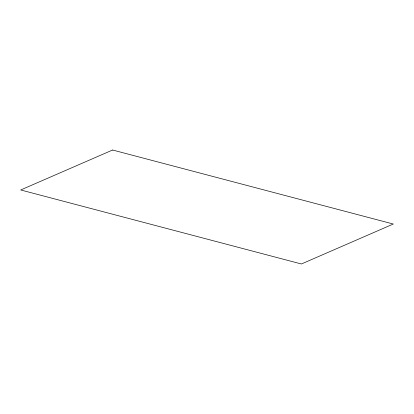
<?xml version="1.0" encoding="UTF-8"?>
<svg xmlns="http://www.w3.org/2000/svg" width="414" height="414" viewBox="0 0 414 414"><rect width="100%" height="100%" fill="white"/><g stroke="black" fill="none" stroke-linecap="round" stroke-linejoin="round"><path stroke-width="0.62" d="M112.603 150.018L20.7 189.969L301.397 263.982L393.3 224.031L112.603 150.018"/></g></svg>
